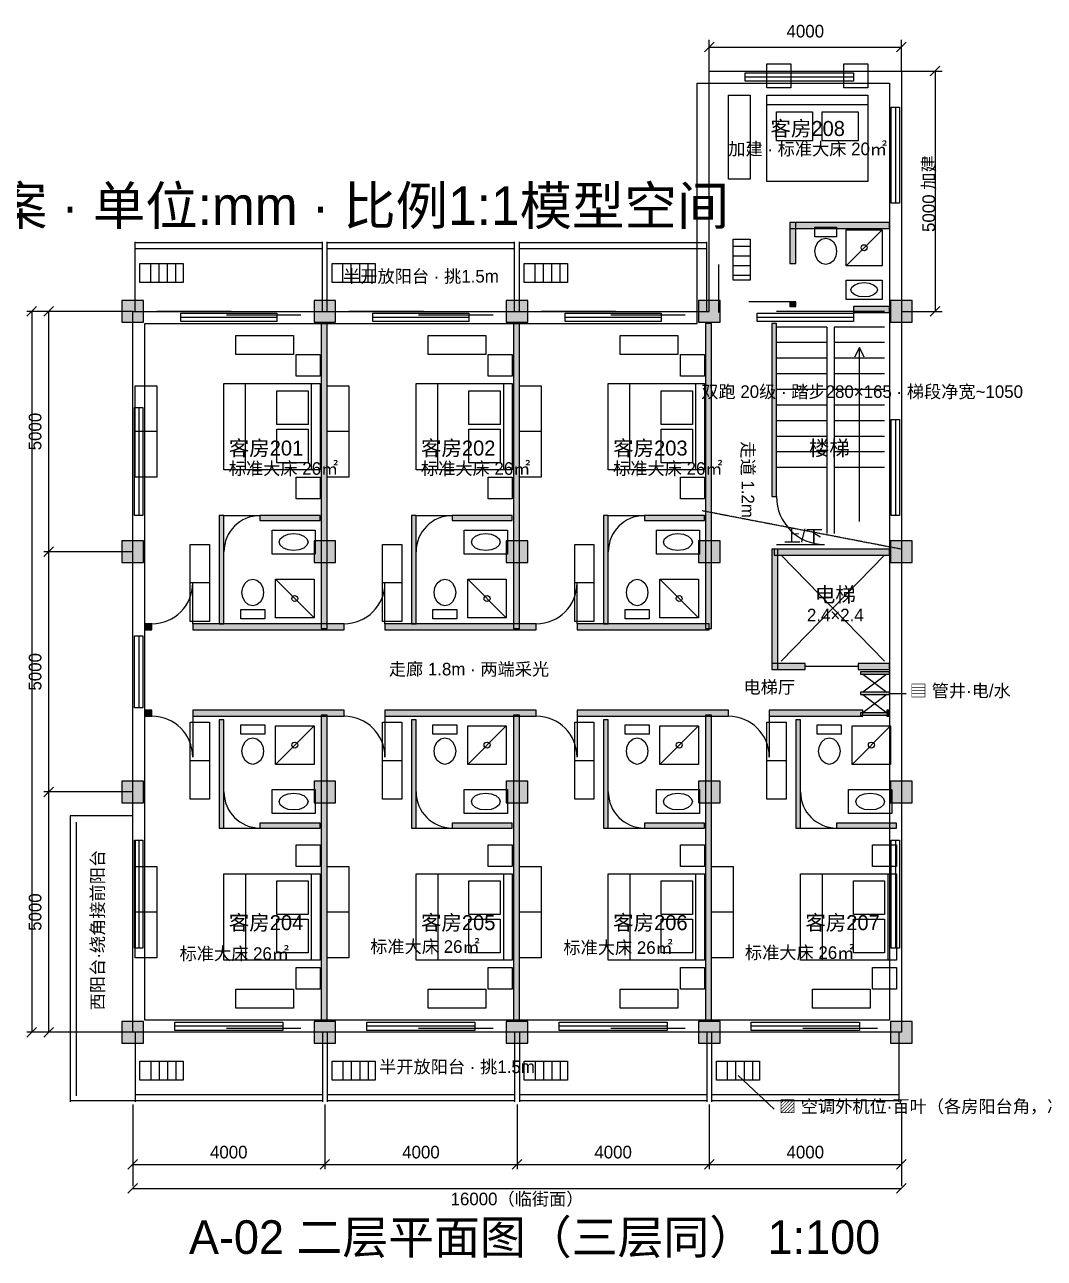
# Model space of a CAD drawing. Extents: x -1566 to 84215, y -4733 to 20966.
# Drawn here: x 19752 to 40975, y -4704 to 20966 of the extents above; entities that cross this region are included whole.
import ezdxf
from ezdxf.enums import TextEntityAlignment as Align

# ---------------------------------------------------------------- set-up
doc = ezdxf.new("R2010")
doc.units = 0
doc.linetypes.add('DASHED', pattern=[19.05, 12.7, -6.35])
for name, color, linetype in [('COLUMN', 7, 'CONTINUOUS'), ('DIM', 1, 'CONTINUOUS'), ('DOOR', 3, 'CONTINUOUS'), ('FURN', 8, 'CONTINUOUS'), ('HVAC', 6, 'CONTINUOUS'), ('TXT', 2, 'CONTINUOUS'), ('WALL', 7, 'CONTINUOUS'), ('WINDOW', 4, 'CONTINUOUS')]:
    doc.layers.add(name, color=color, linetype=linetype)
doc.styles.add('wqy-unicode', font='wqy-unicode')

msp = doc.modelspace()

# ---------------------------------------------------------------- linework, layer by layer
at = {"layer": 'COLUMN'}
for p, q in [((22225, 15225), (21775, 15225)), ((21775, 15225), (21775, 14775)), ((22225, 14775), (22225, 15225)), ((26225, 15225), (25775, 15225)), ((25775, 15225), (25775, 14775)), ((26225, 14775), (26225, 15225)), ((30225, 15225), (29775, 15225)), ((29775, 15225), (29775, 14775)), ((30225, 14775), (30225, 15225)), ((34225, 15225), (33775, 15225)), ((33775, 15225), (33775, 14775)), ((34225, 14775), (34225, 15225)), ((38225, 15225), (37775, 15225)), ((37775, 15225), (37775, 14775)), ((38225, 14775), (38225, 15225)), ((21775, 14775), (22225, 14775)), ((25775, 14775), (26225, 14775)), ((29775, 14775), (30225, 14775)), ((33775, 14775), (34225, 14775)), ((37775, 14775), (38225, 14775)), ((22225, 10225), (21775, 10225)), ((21775, 10225), (21775, 9775)), ((22225, 9775), (22225, 10225)), ((26225, 10225), (25775, 10225)), ((25775, 10225), (25775, 9775)), ((26225, 9775), (26225, 10225)), ((30225, 10225), (29775, 10225)), ((29775, 10225), (29775, 9775)), ((30225, 9775), (30225, 10225)), ((34225, 10225), (33775, 10225)), ((33775, 10225), (33775, 9775)), ((34225, 9775), (34225, 10225)), ((38225, 10225), (37775, 10225)), ((37775, 10225), (37775, 9775)), ((38225, 9775), (38225, 10225)), ((21775, 9775), (22225, 9775)), ((25775, 9775), (26225, 9775)), ((29775, 9775), (30225, 9775)), ((33775, 9775), (34225, 9775)), ((37775, 9775), (38225, 9775)), ((22225, 5225), (21775, 5225)), ((21775, 5225), (21775, 4775)), ((22225, 4775), (22225, 5225)), ((26225, 5225), (25775, 5225)), ((25775, 5225), (25775, 4775)), ((26225, 4775), (26225, 5225)), ((30225, 5225), (29775, 5225)), ((29775, 5225), (29775, 4775)), ((30225, 4775), (30225, 5225)), ((34225, 5225), (33775, 5225)), ((33775, 5225), (33775, 4775)), ((34225, 4775), (34225, 5225)), ((38225, 5225), (37775, 5225)), ((37775, 5225), (37775, 4775)), ((38225, 4775), (38225, 5225)), ((21775, 4775), (22225, 4775)), ((25775, 4775), (26225, 4775)), ((29775, 4775), (30225, 4775)), ((33775, 4775), (34225, 4775)), ((37775, 4775), (38225, 4775)), ((22225, 225), (21775, 225)), ((21775, 225), (21775, -225)), ((22225, -225), (22225, 225)), ((26225, 225), (25775, 225)), ((25775, 225), (25775, -225)), ((26225, -225), (26225, 225)), ((30225, 225), (29775, 225)), ((29775, 225), (29775, -225)), ((30225, -225), (30225, 225)), ((34225, 225), (33775, 225)), ((33775, 225), (33775, -225)), ((34225, -225), (34225, 225)), ((38225, 225), (37775, 225)), ((37775, 225), (37775, -225)), ((38225, -225), (38225, 225)), ((21775, -225), (22225, -225)), ((25775, -225), (26225, -225)), ((29775, -225), (30225, -225)), ((33775, -225), (34225, -225)), ((37775, -225), (38225, -225))]:
    msp.add_line(p, q, dxfattribs=at)
for points in [[(21775, 14775), (22225, 14775), (21775, 15225), (22225, 15225)], [(25775, 14775), (26225, 14775), (25775, 15225), (26225, 15225)], [(29775, 14775), (30225, 14775), (29775, 15225), (30225, 15225)], [(33775, 14775), (34225, 14775), (33775, 15225), (34225, 15225)], [(37775, 14775), (38225, 14775), (37775, 15225), (38225, 15225)], [(21775, 9775), (22225, 9775), (21775, 10225), (22225, 10225)], [(25775, 9775), (26225, 9775), (25775, 10225), (26225, 10225)], [(29775, 9775), (30225, 9775), (29775, 10225), (30225, 10225)], [(33775, 9775), (34225, 9775), (33775, 10225), (34225, 10225)], [(37775, 9775), (38225, 9775), (37775, 10225), (38225, 10225)], [(21775, 4775), (22225, 4775), (21775, 5225), (22225, 5225)], [(25775, 4775), (26225, 4775), (25775, 5225), (26225, 5225)], [(29775, 4775), (30225, 4775), (29775, 5225), (30225, 5225)], [(33775, 4775), (34225, 4775), (33775, 5225), (34225, 5225)], [(37775, 4775), (38225, 4775), (37775, 5225), (38225, 5225)], [(21775, -225), (22225, -225), (21775, 225), (22225, 225)], [(25775, -225), (26225, -225), (25775, 225), (26225, 225)], [(29775, -225), (30225, -225), (29775, 225), (30225, 225)], [(33775, -225), (34225, -225), (33775, 225), (34225, 225)], [(37775, -225), (38225, -225), (37775, 225), (38225, 225)]]:
    msp.add_solid(points, dxfattribs=at)
at = {"layer": 'DIM'}
for p, q in [((33900, 20400), (34100, 20600)), ((34000, 20000), (34000, 20650)), ((37900, 20400), (38100, 20600)), ((38000, 20000), (38000, 20650)), ((34000, 20500), (38000, 20500)), ((38600, 19900), (38800, 20100)), ((38000, 20000), (38850, 20000)), ((38700, 20000), (38700, 15000)), ((19800, 14900), (20000, 15100)), ((22000, 15000), (19800, 15000)), ((19900, 15000), (19900, 0)), ((20150, 14900), (20350, 15100)), ((20250, 15000), (20250, 0)), ((38000, 15000), (38850, 15000)), ((38600, 14900), (38800, 15100)), ((20150, 9900), (20350, 10100)), ((22000, 10000), (20150, 10000)), ((20150, 4900), (20350, 5100)), ((22000, 5000), (20150, 5000)), ((19800, -100), (20000, 100)), ((22000, 0), (19800, 0)), ((20150, -100), (20350, 100)), ((22000, -1500), (22000, -3200)), ((26000, -1500), (26000, -2850)), ((30000, -1500), (30000, -2850)), ((34000, -1500), (34000, -2850)), ((38000, -1500), (38000, -3200)), ((21900, -2850), (22100, -2650)), ((22000, -2750), (38000, -2750)), ((25900, -2850), (26100, -2650)), ((29900, -2850), (30100, -2650)), ((33900, -2850), (34100, -2650)), ((37900, -2850), (38100, -2650)), ((21900, -3350), (22100, -3150)), ((22000, -3250), (38000, -3250)), ((37900, -3350), (38100, -3150))]:
    msp.add_line(p, q, dxfattribs=at)
at = {"layer": 'DOOR'}
for p, q in [((34200, 14975), (34200, 15975)), ((35675, 15200), (34825, 15200)), ((23900, 10750), (24650, 10750)), ((27900, 10750), (28650, 10750)), ((31900, 10750), (32650, 10750)), ((35400, 10150), (36400, 10150)), ((23250, 8500), (23250, 9350)), ((27250, 8500), (27250, 9350)), ((31250, 8500), (31250, 9350)), ((23250, 6575), (23250, 5725)), ((27250, 6575), (27250, 5725)), ((31250, 6575), (31250, 5725)), ((35250, 6575), (35250, 5725)), ((23900, 4250), (24650, 4250)), ((27900, 4250), (28650, 4250)), ((31900, 4250), (32650, 4250)), ((35900, 4250), (36650, 4250))]:
    msp.add_line(p, q, dxfattribs=at)
for centre, radius, start, end in [((36400, 11150), 1000, 180, 270), ((24650, 10000), 750, 90, 180), ((28650, 10000), 750, 90, 180), ((32650, 10000), 750, 90, 180), ((22400, 9350), 850, 270, 0), ((26400, 9350), 850, 270, 0), ((30400, 9350), 850, 270, 0), ((22400, 5725), 850, 0, 90), ((26400, 5725), 850, 0, 90), ((30400, 5725), 850, 0, 90), ((34400, 5725), 850, 0, 90), ((24650, 5000), 750, 180, 270), ((28650, 5000), 750, 180, 270), ((32650, 5000), 750, 180, 270), ((36650, 5000), 750, 180, 270)]:
    msp.add_arc(centre, radius, start, end, dxfattribs=at)
at = {"layer": 'FURN'}
for p, q in [((35200, 20150), (35700, 20150)), ((35200, 19650), (35200, 20150)), ((35700, 20150), (35700, 19650)), ((36800, 20150), (37300, 20150)), ((36800, 19650), (36800, 20150)), ((37300, 20150), (37300, 19650)), ((35700, 19650), (35200, 19650)), ((37300, 19650), (36800, 19650)), ((34400, 19500), (34850, 19500)), ((34400, 17750), (34400, 19500)), ((34850, 19500), (34850, 17750)), ((35200, 19500), (37300, 19500)), ((35200, 17700), (35200, 19500)), ((35200, 19500), (37300, 19500)), ((35200, 19300), (35200, 19500)), ((37300, 19300), (35200, 19300)), ((37300, 19500), (37300, 17700)), ((37300, 19500), (37300, 19300)), ((35400, 19150), (36150, 19150)), ((35400, 18550), (35400, 19150)), ((36150, 19150), (36150, 18550)), ((36350, 19150), (37100, 19150)), ((36350, 18550), (36350, 19150)), ((37100, 19150), (37100, 18550)), ((36150, 18550), (35400, 18550)), ((37100, 18550), (36350, 18550)), ((34850, 17750), (34400, 17750)), ((37300, 17700), (35200, 17700)), ((36200, 16750), (36650, 16750)), ((36200, 16550), (36200, 16750)), ((36650, 16750), (36650, 16550)), ((36850, 16700), (37600, 16700)), ((36850, 15950), (36850, 16700)), ((37600, 16700), (36850, 15950)), ((37600, 16700), (37600, 15950)), ((22050, 15000), (22050, 16450)), ((25950, 15000), (25950, 16450)), ((26050, 15000), (26050, 16450)), ((29950, 15000), (29950, 16450)), ((30050, 15000), (30050, 16450)), ((33950, 15000), (33950, 16450)), ((36650, 16550), (36200, 16550)), ((36217.1, 16355.2), (36265.9, 16444.5)), ((36265.9, 16444.5), (36338.9, 16504.1)), ((36338.9, 16504.1), (36425, 16525)), ((36425, 16525), (36511.1, 16504.1)), ((36511.1, 16504.1), (36584.1, 16444.5)), ((36584.1, 16444.5), (36632.9, 16355.2)), ((25950, 16425), (22050, 16425)), ((25950, 16300), (22050, 16300)), ((29950, 16425), (26050, 16425)), ((29950, 16300), (26050, 16300)), ((33950, 16425), (30050, 16425)), ((33950, 16300), (30050, 16300)), ((36200, 16250), (36217.1, 16355.2)), ((36217.1, 16144.8), (36200, 16250)), ((36632.9, 16355.2), (36650, 16250)), ((36650, 16250), (36632.9, 16144.8)), ((36265.9, 16055.5), (36217.1, 16144.8)), ((36338.9, 15995.9), (36265.9, 16055.5)), ((36425, 15975), (36338.9, 15995.9)), ((36511.1, 15995.9), (36425, 15975)), ((36584.1, 16055.5), (36511.1, 15995.9)), ((36632.9, 16144.8), (36584.1, 16055.5)), ((37600, 15950), (36850, 15950)), ((36850, 15650), (37600, 15650)), ((36850, 15250), (36850, 15650)), ((36950, 15450), (36970.9, 15507.4)), ((36970.9, 15392.6), (36950, 15450)), ((36970.9, 15507.4), (37030.5, 15556.1)), ((37030.5, 15556.1), (37119.8, 15588.6)), ((37119.8, 15588.6), (37225, 15600)), ((37225, 15600), (37330.2, 15588.6)), ((37330.2, 15588.6), (37419.5, 15556.1)), ((37419.5, 15556.1), (37479.1, 15507.4)), ((37479.1, 15507.4), (37500, 15450)), ((37500, 15450), (37479.1, 15392.6)), ((37600, 15650), (37600, 15250)), ((37600, 15250), (36850, 15250)), ((37030.5, 15343.9), (36970.9, 15392.6)), ((37119.8, 15311.4), (37030.5, 15343.9)), ((37225, 15300), (37119.8, 15311.4)), ((37330.2, 15311.4), (37225, 15300)), ((37419.5, 15343.9), (37330.2, 15311.4)), ((37479.1, 15392.6), (37419.5, 15343.9)), ((37650, 15000), (35400, 15000)), ((36450, 14675), (35400, 14675)), ((36450, 14675), (36450, 10375)), ((37650, 14675), (36600, 14675)), ((36600, 14675), (36600, 10375)), ((24150, 14500), (25350, 14500)), ((24150, 14100), (24150, 14500)), ((25350, 14500), (25350, 14100)), ((28150, 14500), (29350, 14500)), ((28150, 14100), (28150, 14500)), ((29350, 14500), (29350, 14100)), ((32150, 14500), (33350, 14500)), ((32150, 14100), (32150, 14500)), ((33350, 14500), (33350, 14100)), ((36450, 14350), (35400, 14350)), ((37650, 14350), (36600, 14350)), ((37125, 14250), (37025, 14050)), ((37125, 10625), (37125, 14250)), ((37225, 14050), (37125, 14250)), ((25350, 14100), (24150, 14100)), ((25400, 14100), (25900, 14100)), ((25400, 13650), (25400, 14100)), ((25900, 14100), (25900, 13650)), ((29350, 14100), (28150, 14100)), ((29400, 14100), (29900, 14100)), ((29400, 13650), (29400, 14100)), ((29900, 14100), (29900, 13650)), ((33350, 14100), (32150, 14100)), ((33400, 14100), (33900, 14100)), ((33400, 13650), (33400, 14100)), ((33900, 14100), (33900, 13650)), ((36450, 14025), (35400, 14025)), ((37650, 14025), (36600, 14025)), ((25900, 13650), (25400, 13650)), ((29900, 13650), (29400, 13650)), ((33900, 13650), (33400, 13650)), ((36450, 13700), (35400, 13700)), ((37650, 13700), (36600, 13700)), ((22050, 13450), (22500, 13450)), ((22050, 11550), (22050, 13450)), ((22500, 13450), (22500, 11550)), ((23900, 13500), (25900, 13500)), ((23900, 11700), (23900, 13500)), ((24350, 11700), (24350, 13500)), ((25000, 13350), (25650, 13350)), ((25000, 12650), (25000, 13350)), ((25650, 13350), (25650, 12650)), ((25725, 13500), (25900, 13500)), ((25725, 11700), (25725, 13500)), ((25900, 13500), (25900, 11700)), ((25900, 13500), (25900, 11700)), ((26050, 13450), (26500, 13450)), ((26050, 11550), (26050, 13450)), ((26500, 13450), (26500, 11550)), ((27900, 13500), (29900, 13500)), ((27900, 11700), (27900, 13500)), ((28350, 11700), (28350, 13500)), ((29000, 13350), (29650, 13350)), ((29000, 12650), (29000, 13350)), ((29650, 13350), (29650, 12650)), ((29725, 13500), (29900, 13500)), ((29725, 11700), (29725, 13500)), ((29900, 13500), (29900, 11700)), ((29900, 13500), (29900, 11700)), ((30050, 13450), (30500, 13450)), ((30050, 11550), (30050, 13450)), ((30500, 13450), (30500, 11550)), ((31900, 13500), (33900, 13500)), ((31900, 11700), (31900, 13500)), ((32350, 11700), (32350, 13500)), ((33000, 13350), (33650, 13350)), ((33000, 12650), (33000, 13350)), ((33650, 13350), (33650, 12650)), ((33725, 13500), (33900, 13500)), ((33725, 11700), (33725, 13500)), ((33900, 13500), (33900, 11700)), ((33900, 13500), (33900, 11700)), ((36450, 13375), (35400, 13375)), ((37650, 13375), (36600, 13375)), ((36450, 13050), (35400, 13050)), ((37650, 13050), (36600, 13050)), ((25650, 12650), (25000, 12650)), ((29650, 12650), (29000, 12650)), ((33650, 12650), (33000, 12650)), ((36450, 12725), (35400, 12725)), ((37650, 12725), (36600, 12725)), ((22500, 12500), (22050, 12500)), ((25000, 12550), (25650, 12550)), ((25000, 11850), (25000, 12550)), ((25650, 12550), (25650, 11850)), ((26500, 12500), (26050, 12500)), ((29000, 12550), (29650, 12550)), ((29000, 11850), (29000, 12550)), ((29650, 12550), (29650, 11850)), ((30500, 12500), (30050, 12500)), ((33000, 12550), (33650, 12550)), ((33000, 11850), (33000, 12550)), ((33650, 12550), (33650, 11850)), ((36450, 12400), (35400, 12400)), ((37650, 12400), (36600, 12400)), ((36450, 12075), (35400, 12075)), ((37650, 12075), (36600, 12075)), ((25650, 11850), (25000, 11850)), ((29650, 11850), (29000, 11850)), ((33650, 11850), (33000, 11850)), ((25900, 11700), (23900, 11700)), ((25900, 11700), (25725, 11700)), ((29900, 11700), (27900, 11700)), ((29900, 11700), (29725, 11700)), ((33900, 11700), (31900, 11700)), ((33900, 11700), (33725, 11700)), ((36450, 11750), (35400, 11750)), ((37650, 11750), (36600, 11750)), ((22500, 11550), (22050, 11550)), ((25400, 11550), (25900, 11550)), ((25400, 11100), (25400, 11550)), ((25900, 11550), (25900, 11100)), ((26500, 11550), (26050, 11550)), ((29400, 11550), (29900, 11550)), ((29400, 11100), (29400, 11550)), ((29900, 11550), (29900, 11100)), ((30500, 11550), (30050, 11550)), ((33400, 11550), (33900, 11550)), ((33400, 11100), (33400, 11550)), ((33900, 11550), (33900, 11100)), ((25900, 11100), (25400, 11100)), ((29900, 11100), (29400, 11100)), ((33900, 11100), (33400, 11100)), ((24900, 10450), (25800, 10450)), ((24900, 9950), (24900, 10450)), ((25072.8, 10267), (25137.9, 10323.7)), ((25137.9, 10323.7), (25235.2, 10361.7)), ((25235.2, 10361.7), (25350, 10375)), ((25350, 10375), (25464.8, 10361.7)), ((25464.8, 10361.7), (25562.1, 10323.7)), ((25562.1, 10323.7), (25627.2, 10267)), ((25800, 10450), (25800, 9950)), ((28900, 10450), (29800, 10450)), ((28900, 9950), (28900, 10450)), ((29072.8, 10267), (29137.9, 10323.7)), ((29137.9, 10323.7), (29235.2, 10361.7)), ((29235.2, 10361.7), (29350, 10375)), ((29350, 10375), (29464.8, 10361.7)), ((29464.8, 10361.7), (29562.1, 10323.7)), ((29562.1, 10323.7), (29627.2, 10267)), ((29800, 10450), (29800, 9950)), ((32900, 10450), (33800, 10450)), ((32900, 9950), (32900, 10450)), ((33072.8, 10267), (33137.9, 10323.7)), ((33137.9, 10323.7), (33235.2, 10361.7)), ((33235.2, 10361.7), (33350, 10375)), ((33350, 10375), (33464.8, 10361.7)), ((33464.8, 10361.7), (33562.1, 10323.7)), ((33562.1, 10323.7), (33627.2, 10267)), ((33800, 10450), (33800, 9950)), ((23200, 10150), (23600, 10150)), ((23200, 8550), (23200, 10150)), ((23600, 10150), (23600, 8550)), ((25050, 10200), (25072.8, 10267)), ((25072.8, 10133), (25050, 10200)), ((25137.9, 10076.3), (25072.8, 10133)), ((25235.2, 10038.3), (25137.9, 10076.3)), ((25350, 10025), (25235.2, 10038.3)), ((25464.8, 10038.3), (25350, 10025)), ((25562.1, 10076.3), (25464.8, 10038.3)), ((25627.2, 10133), (25562.1, 10076.3)), ((25627.2, 10267), (25650, 10200)), ((25650, 10200), (25627.2, 10133)), ((27200, 10150), (27600, 10150)), ((27200, 8550), (27200, 10150)), ((27600, 10150), (27600, 8550)), ((29050, 10200), (29072.8, 10267)), ((29072.8, 10133), (29050, 10200)), ((29137.9, 10076.3), (29072.8, 10133)), ((29235.2, 10038.3), (29137.9, 10076.3)), ((29350, 10025), (29235.2, 10038.3)), ((29464.8, 10038.3), (29350, 10025)), ((29562.1, 10076.3), (29464.8, 10038.3)), ((29627.2, 10133), (29562.1, 10076.3)), ((29627.2, 10267), (29650, 10200)), ((29650, 10200), (29627.2, 10133)), ((31200, 10150), (31600, 10150)), ((31200, 8550), (31200, 10150)), ((31600, 10150), (31600, 8550)), ((33050, 10200), (33072.8, 10267)), ((33072.8, 10133), (33050, 10200)), ((33137.9, 10076.3), (33072.8, 10133)), ((33235.2, 10038.3), (33137.9, 10076.3)), ((33350, 10025), (33235.2, 10038.3)), ((33464.8, 10038.3), (33350, 10025)), ((33562.1, 10076.3), (33464.8, 10038.3)), ((33627.2, 10133), (33562.1, 10076.3)), ((33627.2, 10267), (33650, 10200)), ((33650, 10200), (33627.2, 10133)), ((25800, 9950), (24900, 9950)), ((29800, 9950), (28900, 9950)), ((33800, 9950), (32900, 9950)), ((37650, 9925), (35500, 7725)), ((35500, 9925), (37650, 7725)), ((23600, 9350), (23200, 9350)), ((24275, 9150), (24292.1, 9255.2)), ((24292.1, 9255.2), (24340.9, 9344.5)), ((24340.9, 9344.5), (24413.9, 9404.1)), ((24413.9, 9404.1), (24500, 9425)), ((24500, 9425), (24586.1, 9404.1)), ((24586.1, 9404.1), (24659.1, 9344.5)), ((24659.1, 9344.5), (24707.9, 9255.2)), ((24707.9, 9255.2), (24725, 9150)), ((24975, 9425), (25775, 9425)), ((24975, 8625), (24975, 9425)), ((25775, 8625), (24975, 9425)), ((25775, 9425), (25775, 8625)), ((27600, 9350), (27200, 9350)), ((28275, 9150), (28292.1, 9255.2)), ((28292.1, 9255.2), (28340.9, 9344.5)), ((28340.9, 9344.5), (28413.9, 9404.1)), ((28413.9, 9404.1), (28500, 9425)), ((28500, 9425), (28586.1, 9404.1)), ((28586.1, 9404.1), (28659.1, 9344.5)), ((28659.1, 9344.5), (28707.9, 9255.2)), ((28707.9, 9255.2), (28725, 9150)), ((28975, 9425), (29775, 9425)), ((28975, 8625), (28975, 9425)), ((29775, 8625), (28975, 9425)), ((29775, 9425), (29775, 8625)), ((31600, 9350), (31200, 9350)), ((32275, 9150), (32292.1, 9255.2)), ((32292.1, 9255.2), (32340.9, 9344.5)), ((32340.9, 9344.5), (32413.9, 9404.1)), ((32413.9, 9404.1), (32500, 9425)), ((32500, 9425), (32586.1, 9404.1)), ((32586.1, 9404.1), (32659.1, 9344.5)), ((32659.1, 9344.5), (32707.9, 9255.2)), ((32707.9, 9255.2), (32725, 9150)), ((32975, 9425), (33775, 9425)), ((32975, 8625), (32975, 9425)), ((33775, 8625), (32975, 9425)), ((33775, 9425), (33775, 8625)), ((24292.1, 9044.8), (24275, 9150)), ((24340.9, 8955.5), (24292.1, 9044.8)), ((24707.9, 9044.8), (24659.1, 8955.5)), ((24725, 9150), (24707.9, 9044.8)), ((28292.1, 9044.8), (28275, 9150)), ((28340.9, 8955.5), (28292.1, 9044.8)), ((28707.9, 9044.8), (28659.1, 8955.5)), ((28725, 9150), (28707.9, 9044.8)), ((32292.1, 9044.8), (32275, 9150)), ((32340.9, 8955.5), (32292.1, 9044.8)), ((32707.9, 9044.8), (32659.1, 8955.5)), ((32725, 9150), (32707.9, 9044.8)), ((24250, 8800), (24750, 8800)), ((24250, 8600), (24250, 8800)), ((24413.9, 8895.9), (24340.9, 8955.5)), ((24500, 8875), (24413.9, 8895.9)), ((24586.1, 8895.9), (24500, 8875)), ((24659.1, 8955.5), (24586.1, 8895.9)), ((24750, 8800), (24750, 8600)), ((28250, 8800), (28750, 8800)), ((28250, 8600), (28250, 8800)), ((28413.9, 8895.9), (28340.9, 8955.5)), ((28500, 8875), (28413.9, 8895.9)), ((28586.1, 8895.9), (28500, 8875)), ((28659.1, 8955.5), (28586.1, 8895.9)), ((28750, 8800), (28750, 8600)), ((32250, 8800), (32750, 8800)), ((32250, 8600), (32250, 8800)), ((32413.9, 8895.9), (32340.9, 8955.5)), ((32500, 8875), (32413.9, 8895.9)), ((32586.1, 8895.9), (32500, 8875)), ((32659.1, 8955.5), (32586.1, 8895.9)), ((32750, 8800), (32750, 8600)), ((23600, 8550), (23200, 8550)), ((24750, 8600), (24250, 8600)), ((25775, 8625), (24975, 8625)), ((27600, 8550), (27200, 8550)), ((28750, 8600), (28250, 8600)), ((29775, 8625), (28975, 8625)), ((31600, 8550), (31200, 8550)), ((32750, 8600), (32250, 8600)), ((33775, 8625), (32975, 8625)), ((37700, 7450), (37200, 7075)), ((37200, 7450), (37700, 7075)), ((37700, 7025), (37200, 6650)), ((37200, 7025), (37700, 6650)), ((23200, 6450), (23600, 6450)), ((23200, 4850), (23200, 6450)), ((23600, 6450), (23600, 4850)), ((27200, 6450), (27600, 6450)), ((27200, 4850), (27200, 6450)), ((27600, 6450), (27600, 4850)), ((31200, 6450), (31600, 6450)), ((31200, 4850), (31200, 6450)), ((31600, 6450), (31600, 4850)), ((35200, 6450), (35600, 6450)), ((35200, 4850), (35200, 6450)), ((35600, 6450), (35600, 4850)), ((24250, 6400), (24750, 6400)), ((24250, 6200), (24250, 6400)), ((24750, 6200), (24250, 6200)), ((24750, 6400), (24750, 6200)), ((24975, 6375), (25775, 6375)), ((24975, 5575), (24975, 6375)), ((25775, 6375), (24975, 5575)), ((25775, 6375), (25775, 5575)), ((28250, 6400), (28750, 6400)), ((28250, 6200), (28250, 6400)), ((28750, 6200), (28250, 6200)), ((28750, 6400), (28750, 6200)), ((28975, 6375), (29775, 6375)), ((28975, 5575), (28975, 6375)), ((29775, 6375), (28975, 5575)), ((29775, 6375), (29775, 5575)), ((32250, 6400), (32750, 6400)), ((32250, 6200), (32250, 6400)), ((32750, 6200), (32250, 6200)), ((32750, 6400), (32750, 6200)), ((32975, 6375), (33775, 6375)), ((32975, 5575), (32975, 6375)), ((33775, 6375), (32975, 5575)), ((33775, 6375), (33775, 5575)), ((36250, 6400), (36750, 6400)), ((36250, 6200), (36250, 6400)), ((36750, 6200), (36250, 6200)), ((36750, 6400), (36750, 6200)), ((36975, 6375), (37775, 6375)), ((36975, 5575), (36975, 6375)), ((37775, 6375), (36975, 5575)), ((37775, 6375), (37775, 5575)), ((24275, 5850), (24292.1, 5955.2)), ((24292.1, 5955.2), (24340.9, 6044.5)), ((24340.9, 6044.5), (24413.9, 6104.1)), ((24413.9, 6104.1), (24500, 6125)), ((24500, 6125), (24586.1, 6104.1)), ((24586.1, 6104.1), (24659.1, 6044.5)), ((24659.1, 6044.5), (24707.9, 5955.2)), ((24707.9, 5955.2), (24725, 5850)), ((28275, 5850), (28292.1, 5955.2)), ((28292.1, 5955.2), (28340.9, 6044.5)), ((28340.9, 6044.5), (28413.9, 6104.1)), ((28413.9, 6104.1), (28500, 6125)), ((28500, 6125), (28586.1, 6104.1)), ((28586.1, 6104.1), (28659.1, 6044.5)), ((28659.1, 6044.5), (28707.9, 5955.2)), ((28707.9, 5955.2), (28725, 5850)), ((32275, 5850), (32292.1, 5955.2)), ((32292.1, 5955.2), (32340.9, 6044.5)), ((32340.9, 6044.5), (32413.9, 6104.1)), ((32413.9, 6104.1), (32500, 6125)), ((32500, 6125), (32586.1, 6104.1)), ((32586.1, 6104.1), (32659.1, 6044.5)), ((32659.1, 6044.5), (32707.9, 5955.2)), ((32707.9, 5955.2), (32725, 5850)), ((36275, 5850), (36292.1, 5955.2)), ((36292.1, 5955.2), (36340.9, 6044.5)), ((36340.9, 6044.5), (36413.9, 6104.1)), ((36413.9, 6104.1), (36500, 6125)), ((36500, 6125), (36586.1, 6104.1)), ((36586.1, 6104.1), (36659.1, 6044.5)), ((36659.1, 6044.5), (36707.9, 5955.2)), ((36707.9, 5955.2), (36725, 5850)), ((23600, 5650), (23200, 5650)), ((24292.1, 5744.8), (24275, 5850)), ((24340.9, 5655.5), (24292.1, 5744.8)), ((24413.9, 5595.9), (24340.9, 5655.5)), ((24659.1, 5655.5), (24586.1, 5595.9)), ((24707.9, 5744.8), (24659.1, 5655.5)), ((24725, 5850), (24707.9, 5744.8)), ((27600, 5650), (27200, 5650)), ((28292.1, 5744.8), (28275, 5850)), ((28340.9, 5655.5), (28292.1, 5744.8)), ((28413.9, 5595.9), (28340.9, 5655.5)), ((28659.1, 5655.5), (28586.1, 5595.9)), ((28707.9, 5744.8), (28659.1, 5655.5)), ((28725, 5850), (28707.9, 5744.8)), ((31600, 5650), (31200, 5650)), ((32292.1, 5744.8), (32275, 5850)), ((32340.9, 5655.5), (32292.1, 5744.8)), ((32413.9, 5595.9), (32340.9, 5655.5)), ((32659.1, 5655.5), (32586.1, 5595.9)), ((32707.9, 5744.8), (32659.1, 5655.5)), ((32725, 5850), (32707.9, 5744.8)), ((35600, 5650), (35200, 5650)), ((36292.1, 5744.8), (36275, 5850)), ((36340.9, 5655.5), (36292.1, 5744.8)), ((36413.9, 5595.9), (36340.9, 5655.5)), ((36659.1, 5655.5), (36586.1, 5595.9)), ((36707.9, 5744.8), (36659.1, 5655.5)), ((36725, 5850), (36707.9, 5744.8)), ((24500, 5575), (24413.9, 5595.9)), ((24586.1, 5595.9), (24500, 5575)), ((25775, 5575), (24975, 5575)), ((28500, 5575), (28413.9, 5595.9)), ((28586.1, 5595.9), (28500, 5575)), ((29775, 5575), (28975, 5575)), ((32500, 5575), (32413.9, 5595.9)), ((32586.1, 5595.9), (32500, 5575)), ((33775, 5575), (32975, 5575)), ((36500, 5575), (36413.9, 5595.9)), ((36586.1, 5595.9), (36500, 5575)), ((37775, 5575), (36975, 5575)), ((24900, 5050), (25800, 5050)), ((24900, 4550), (24900, 5050)), ((25072.8, 4867), (25137.9, 4923.7)), ((25137.9, 4923.7), (25235.2, 4961.7)), ((25235.2, 4961.7), (25350, 4975)), ((25350, 4975), (25464.8, 4961.7)), ((25464.8, 4961.7), (25562.1, 4923.7)), ((25562.1, 4923.7), (25627.2, 4867)), ((25800, 5050), (25800, 4550)), ((28900, 5050), (29800, 5050)), ((28900, 4550), (28900, 5050)), ((29072.8, 4867), (29137.9, 4923.7)), ((29137.9, 4923.7), (29235.2, 4961.7)), ((29235.2, 4961.7), (29350, 4975)), ((29350, 4975), (29464.8, 4961.7)), ((29464.8, 4961.7), (29562.1, 4923.7)), ((29562.1, 4923.7), (29627.2, 4867)), ((29800, 5050), (29800, 4550)), ((32900, 5050), (33800, 5050)), ((32900, 4550), (32900, 5050)), ((33072.8, 4867), (33137.9, 4923.7)), ((33137.9, 4923.7), (33235.2, 4961.7)), ((33235.2, 4961.7), (33350, 4975)), ((33350, 4975), (33464.8, 4961.7)), ((33464.8, 4961.7), (33562.1, 4923.7)), ((33562.1, 4923.7), (33627.2, 4867)), ((33800, 5050), (33800, 4550)), ((36900, 5050), (37800, 5050)), ((36900, 4550), (36900, 5050)), ((37072.8, 4867), (37137.9, 4923.7)), ((37137.9, 4923.7), (37235.2, 4961.7)), ((37235.2, 4961.7), (37350, 4975)), ((37350, 4975), (37464.8, 4961.7)), ((37464.8, 4961.7), (37562.1, 4923.7)), ((37562.1, 4923.7), (37627.2, 4867)), ((37800, 5050), (37800, 4550)), ((23600, 4850), (23200, 4850)), ((25050, 4800), (25072.8, 4867)), ((25072.8, 4733), (25050, 4800)), ((25137.9, 4676.3), (25072.8, 4733)), ((25235.2, 4638.3), (25137.9, 4676.3)), ((25350, 4625), (25235.2, 4638.3)), ((25464.8, 4638.3), (25350, 4625)), ((25562.1, 4676.3), (25464.8, 4638.3)), ((25627.2, 4733), (25562.1, 4676.3)), ((25627.2, 4867), (25650, 4800)), ((25650, 4800), (25627.2, 4733)), ((27600, 4850), (27200, 4850)), ((29050, 4800), (29072.8, 4867)), ((29072.8, 4733), (29050, 4800)), ((29137.9, 4676.3), (29072.8, 4733)), ((29235.2, 4638.3), (29137.9, 4676.3)), ((29350, 4625), (29235.2, 4638.3)), ((29464.8, 4638.3), (29350, 4625)), ((29562.1, 4676.3), (29464.8, 4638.3)), ((29627.2, 4733), (29562.1, 4676.3)), ((29627.2, 4867), (29650, 4800)), ((29650, 4800), (29627.2, 4733)), ((31600, 4850), (31200, 4850)), ((33050, 4800), (33072.8, 4867)), ((33072.8, 4733), (33050, 4800)), ((33137.9, 4676.3), (33072.8, 4733)), ((33235.2, 4638.3), (33137.9, 4676.3)), ((33350, 4625), (33235.2, 4638.3)), ((33464.8, 4638.3), (33350, 4625)), ((33562.1, 4676.3), (33464.8, 4638.3)), ((33627.2, 4733), (33562.1, 4676.3)), ((33627.2, 4867), (33650, 4800)), ((33650, 4800), (33627.2, 4733)), ((35600, 4850), (35200, 4850)), ((37050, 4800), (37072.8, 4867)), ((37072.8, 4733), (37050, 4800)), ((37137.9, 4676.3), (37072.8, 4733)), ((37235.2, 4638.3), (37137.9, 4676.3)), ((37350, 4625), (37235.2, 4638.3)), ((37464.8, 4638.3), (37350, 4625)), ((37562.1, 4676.3), (37464.8, 4638.3)), ((37627.2, 4733), (37562.1, 4676.3)), ((37627.2, 4867), (37650, 4800)), ((37650, 4800), (37627.2, 4733)), ((22000, 4500), (20700, 4500)), ((20700, 4500), (20700, -1450)), ((20825, 4375), (20825, -1325)), ((25800, 4550), (24900, 4550)), ((29800, 4550), (28900, 4550)), ((33800, 4550), (32900, 4550)), ((37800, 4550), (36900, 4550)), ((25400, 3900), (25900, 3900)), ((25400, 3450), (25400, 3900)), ((25900, 3900), (25900, 3450)), ((29400, 3900), (29900, 3900)), ((29400, 3450), (29400, 3900)), ((29900, 3900), (29900, 3450)), ((33400, 3900), (33900, 3900)), ((33400, 3450), (33400, 3900)), ((33900, 3900), (33900, 3450)), ((37400, 3900), (37900, 3900)), ((37400, 3450), (37400, 3900)), ((37900, 3900), (37900, 3450)), ((22050, 3450), (22500, 3450)), ((22050, 1550), (22050, 3450)), ((22500, 3450), (22500, 1550)), ((25900, 3450), (25400, 3450)), ((26050, 3450), (26500, 3450)), ((26050, 1550), (26050, 3450)), ((26500, 3450), (26500, 1550)), ((29900, 3450), (29400, 3450)), ((30050, 3450), (30500, 3450)), ((30050, 1550), (30050, 3450)), ((30500, 3450), (30500, 1550)), ((33900, 3450), (33400, 3450)), ((34050, 3450), (34500, 3450)), ((34050, 1550), (34050, 3450)), ((34500, 3450), (34500, 1550)), ((37900, 3450), (37400, 3450)), ((23900, 3300), (25900, 3300)), ((23900, 1500), (23900, 3300)), ((24350, 3300), (24350, 1500)), ((25000, 3150), (25650, 3150)), ((25000, 2450), (25000, 3150)), ((25650, 3150), (25650, 2450)), ((25725, 3300), (25900, 3300)), ((25725, 1500), (25725, 3300)), ((25900, 3300), (25900, 1500)), ((25900, 3300), (25900, 1500)), ((27900, 3300), (29900, 3300)), ((27900, 1500), (27900, 3300)), ((28350, 3300), (28350, 1500)), ((29000, 3150), (29650, 3150)), ((29000, 2450), (29000, 3150)), ((29650, 3150), (29650, 2450)), ((29725, 3300), (29900, 3300)), ((29725, 1500), (29725, 3300)), ((29900, 3300), (29900, 1500)), ((29900, 3300), (29900, 1500)), ((31900, 3300), (33900, 3300)), ((31900, 1500), (31900, 3300)), ((32350, 3300), (32350, 1500)), ((33000, 3150), (33650, 3150)), ((33000, 2450), (33000, 3150)), ((33650, 3150), (33650, 2450)), ((33725, 3300), (33900, 3300)), ((33725, 1500), (33725, 3300)), ((33900, 3300), (33900, 1500)), ((33900, 3300), (33900, 1500)), ((35900, 3300), (37900, 3300)), ((35900, 1500), (35900, 3300)), ((36350, 3300), (36350, 1500)), ((37000, 3150), (37650, 3150)), ((37000, 2450), (37000, 3150)), ((37650, 3150), (37650, 2450)), ((37725, 3300), (37900, 3300)), ((37725, 1500), (37725, 3300)), ((37900, 3300), (37900, 1500)), ((37900, 3300), (37900, 1500)), ((22500, 2500), (22050, 2500)), ((25650, 2450), (25000, 2450)), ((25000, 2350), (25650, 2350)), ((25000, 1650), (25000, 2350)), ((25650, 2350), (25650, 1650)), ((26500, 2500), (26050, 2500)), ((29650, 2450), (29000, 2450)), ((29000, 2350), (29650, 2350)), ((29000, 1650), (29000, 2350)), ((29650, 2350), (29650, 1650)), ((30500, 2500), (30050, 2500)), ((33650, 2450), (33000, 2450)), ((33000, 2350), (33650, 2350)), ((33000, 1650), (33000, 2350)), ((33650, 2350), (33650, 1650)), ((34500, 2500), (34050, 2500)), ((37650, 2450), (37000, 2450)), ((37000, 2350), (37650, 2350)), ((37000, 1650), (37000, 2350)), ((37650, 2350), (37650, 1650)), ((22500, 1550), (22050, 1550)), ((25650, 1650), (25000, 1650)), ((26500, 1550), (26050, 1550)), ((29650, 1650), (29000, 1650)), ((30500, 1550), (30050, 1550)), ((33650, 1650), (33000, 1650)), ((34500, 1550), (34050, 1550)), ((37650, 1650), (37000, 1650)), ((25900, 1500), (23900, 1500)), ((25400, 1350), (25900, 1350)), ((25400, 900), (25400, 1350)), ((25900, 1500), (25725, 1500)), ((25900, 1350), (25900, 900)), ((29900, 1500), (27900, 1500)), ((29400, 1350), (29900, 1350)), ((29400, 900), (29400, 1350)), ((29900, 1500), (29725, 1500)), ((29900, 1350), (29900, 900)), ((33900, 1500), (31900, 1500)), ((33400, 1350), (33900, 1350)), ((33400, 900), (33400, 1350)), ((33900, 1500), (33725, 1500)), ((33900, 1350), (33900, 900)), ((37900, 1500), (35900, 1500)), ((37400, 1350), (37900, 1350)), ((37400, 900), (37400, 1350)), ((37900, 1500), (37725, 1500)), ((37900, 1350), (37900, 900)), ((24150, 900), (25350, 900)), ((24150, 500), (24150, 900)), ((25350, 900), (25350, 500)), ((25900, 900), (25400, 900)), ((28150, 900), (29350, 900)), ((28150, 500), (28150, 900)), ((29350, 900), (29350, 500)), ((29900, 900), (29400, 900)), ((32150, 900), (33350, 900)), ((32150, 500), (32150, 900)), ((33350, 900), (33350, 500)), ((33900, 900), (33400, 900)), ((36150, 900), (37350, 900)), ((36150, 500), (36150, 900)), ((37350, 900), (37350, 500)), ((37900, 900), (37400, 900)), ((25350, 500), (24150, 500)), ((29350, 500), (28150, 500)), ((33350, 500), (32150, 500)), ((37350, 500), (36150, 500)), ((22050, 0), (22050, -1450)), ((25950, 0), (25950, -1450)), ((26050, 0), (26050, -1450)), ((29950, 0), (29950, -1450)), ((30050, 0), (30050, -1450)), ((33950, 0), (33950, -1450)), ((34050, 0), (34050, -1450)), ((37950, 0), (37950, -1450)), ((22050, -1425), (20700, -1425)), ((25950, -1300), (22050, -1300)), ((25950, -1425), (22050, -1425)), ((29950, -1300), (26050, -1300)), ((29950, -1425), (26050, -1425)), ((33950, -1300), (30050, -1300)), ((33950, -1425), (30050, -1425)), ((37950, -1300), (34050, -1300)), ((37950, -1425), (34050, -1425))]:
    msp.add_line(p, q, dxfattribs=at)
at = {"layer": 'FURN', "linetype": 'DASHED'}
msp.add_line((38000, 10050), (33850, 10850), dxfattribs=at)
at = {"layer": 'FURN'}
for centre in [(37225, 16325), (25375, 9025), (29375, 9025), (33375, 9025), (25375, 5975), (29375, 5975), (33375, 5975), (37375, 5975)]:
    msp.add_circle(centre, 62.5, dxfattribs=at)
at = {"layer": 'HVAC'}
for p, q in [((34500, 16500), (34850, 16500)), ((34500, 15650), (34500, 16500)), ((34850, 16500), (34850, 15650)), ((34850, 16350), (34500, 16350)), ((22150, 16000), (23050, 16000)), ((22150, 15600), (22150, 16000)), ((22375, 15600), (22375, 16000)), ((22550, 15600), (22550, 16000)), ((22725, 15600), (22725, 16000)), ((22900, 15600), (22900, 16000)), ((23050, 16000), (23050, 15600)), ((26150, 16000), (27050, 16000)), ((26150, 15600), (26150, 16000)), ((26375, 15600), (26375, 16000)), ((26550, 15600), (26550, 16000)), ((26725, 15600), (26725, 16000)), ((26900, 15600), (26900, 16000)), ((27050, 16000), (27050, 15600)), ((30150, 16000), (31050, 16000)), ((30150, 15600), (30150, 16000)), ((30375, 15600), (30375, 16000)), ((30550, 15600), (30550, 16000)), ((30725, 15600), (30725, 16000)), ((30900, 15600), (30900, 16000)), ((31050, 16000), (31050, 15600)), ((34850, 16150), (34500, 16150)), ((34850, 15950), (34500, 15950)), ((34850, 15750), (34500, 15750)), ((23050, 15600), (22150, 15600)), ((27050, 15600), (26150, 15600)), ((31050, 15600), (30150, 15600)), ((34850, 15650), (34500, 15650)), ((37750, 7050), (38100, 7050)), ((22150, -600), (23050, -600)), ((22150, -1000), (22150, -600)), ((22375, -600), (22375, -1000)), ((22550, -600), (22550, -1000)), ((22725, -600), (22725, -1000)), ((22900, -600), (22900, -1000)), ((23050, -600), (23050, -1000)), ((26150, -600), (27050, -600)), ((26150, -1000), (26150, -600)), ((26375, -600), (26375, -1000)), ((26550, -600), (26550, -1000)), ((26725, -600), (26725, -1000)), ((26900, -600), (26900, -1000)), ((27050, -600), (27050, -1000)), ((30150, -600), (31050, -600)), ((30150, -1000), (30150, -600)), ((30375, -600), (30375, -1000)), ((30550, -600), (30550, -1000)), ((30725, -600), (30725, -1000)), ((30900, -600), (30900, -1000)), ((31050, -600), (31050, -1000)), ((34150, -600), (35050, -600)), ((34150, -1000), (34150, -600)), ((34375, -600), (34375, -1000)), ((34550, -600), (34550, -1000)), ((34725, -600), (34725, -1000)), ((34900, -600), (34900, -1000)), ((35050, -600), (35050, -1000)), ((23050, -1000), (22150, -1000)), ((27050, -1000), (26150, -1000)), ((31050, -1000), (30150, -1000)), ((35050, -1000), (34150, -1000)), ((35350, -1600), (34600, -900))]:
    msp.add_line(p, q, dxfattribs=at)
at = {"layer": 'WALL'}
for p, q in [((34000, 15000), (34000, 20000)), ((34000, 20000), (38000, 20000)), ((38000, 20000), (38000, 0)), ((33750, 14750), (33750, 19750)), ((33750, 19750), (37750, 19750)), ((37750, 19750), (37750, 250)), ((35800, 16850), (35675, 16850)), ((35675, 16850), (35675, 16000)), ((37750, 16850), (35675, 16850)), ((35675, 16850), (35675, 16725)), ((35675, 16725), (37750, 16725)), ((35800, 16000), (35800, 16850)), ((37750, 16725), (37750, 16850)), ((35675, 16000), (35800, 16000)), ((35800, 15200), (35675, 15200)), ((35675, 15200), (35675, 15100)), ((35800, 15100), (35800, 15200)), ((22000, 0), (22000, 15000)), ((22000, 15000), (34000, 15000)), ((35675, 15100), (35800, 15100)), ((37750, 15100), (37000, 15100)), ((37000, 15100), (37000, 14975)), ((37000, 14975), (37750, 14975)), ((37750, 14975), (37750, 15100)), ((22250, 250), (22250, 14750)), ((22250, 14750), (33750, 14750)), ((26050, 14750), (25925, 14750)), ((25925, 14750), (25925, 8400)), ((26050, 8400), (26050, 14750)), ((30050, 14750), (29925, 14750)), ((29925, 14750), (29925, 8400)), ((30050, 8400), (30050, 14750)), ((34050, 14750), (33925, 14750)), ((33925, 14750), (33925, 8400)), ((34050, 8400), (34050, 14750)), ((35400, 14750), (35300, 14750)), ((35300, 14750), (35300, 11150)), ((35400, 11150), (35400, 14750)), ((35300, 11150), (35400, 11150)), ((23900, 10750), (23800, 10750)), ((23800, 10750), (23800, 8500)), ((23900, 8500), (23900, 10750)), ((25900, 10750), (24650, 10750)), ((24650, 10750), (24650, 10650)), ((24650, 10650), (25900, 10650)), ((25900, 10650), (25900, 10750)), ((27900, 10750), (27800, 10750)), ((27800, 10750), (27800, 8500)), ((27900, 8500), (27900, 10750)), ((29900, 10750), (28650, 10750)), ((28650, 10750), (28650, 10650)), ((28650, 10650), (29900, 10650)), ((29900, 10650), (29900, 10750)), ((31900, 10750), (31800, 10750)), ((31800, 10750), (31800, 8500)), ((31900, 8500), (31900, 10750)), ((33900, 10750), (32650, 10750)), ((32650, 10750), (32650, 10650)), ((32650, 10650), (33900, 10650)), ((33900, 10650), (33900, 10750)), ((35425, 10050), (35300, 10050)), ((35300, 10050), (35300, 7550)), ((37750, 10050), (35350, 10050)), ((35350, 10050), (35350, 9925)), ((35425, 7550), (35425, 10050)), ((37750, 9925), (37750, 10050)), ((35350, 9925), (37750, 9925)), ((22400, 8500), (22250, 8500)), ((22250, 8500), (22250, 8375)), ((22400, 8375), (22400, 8500)), ((26400, 8500), (23250, 8500)), ((23250, 8500), (23250, 8375)), ((23800, 8500), (23900, 8500)), ((26400, 8375), (26400, 8500)), ((30400, 8500), (27250, 8500)), ((27250, 8500), (27250, 8375)), ((27800, 8500), (27900, 8500)), ((30400, 8375), (30400, 8500)), ((34000, 8500), (31250, 8500)), ((31250, 8500), (31250, 8375)), ((31800, 8500), (31900, 8500)), ((34000, 8375), (34000, 8500)), ((22250, 8375), (22400, 8375)), ((23250, 8375), (26400, 8375)), ((25925, 8400), (26050, 8400)), ((27250, 8375), (30400, 8375)), ((29925, 8400), (30050, 8400)), ((31250, 8375), (34000, 8375)), ((33925, 8400), (34050, 8400)), ((36000, 7675), (35300, 7675)), ((35300, 7675), (35300, 7550)), ((35300, 7550), (35425, 7550)), ((35300, 7550), (36000, 7550)), ((36000, 7550), (36000, 7675)), ((37750, 7675), (37100, 7675)), ((37100, 7675), (37100, 7550)), ((37100, 7550), (37750, 7550)), ((37750, 7500), (37150, 7500)), ((37150, 7500), (37150, 7450)), ((37150, 7450), (37750, 7450)), ((37750, 7550), (37750, 7675)), ((37750, 7450), (37750, 7500)), ((37750, 7075), (37150, 7075)), ((37150, 7075), (37150, 7025)), ((37150, 7025), (37750, 7025)), ((37750, 7025), (37750, 7075)), ((22400, 6700), (22250, 6700)), ((22250, 6700), (22250, 6575)), ((22400, 6575), (22400, 6700)), ((26400, 6700), (23250, 6700)), ((23250, 6700), (23250, 6575)), ((26400, 6575), (26400, 6700)), ((30400, 6700), (27250, 6700)), ((27250, 6700), (27250, 6575)), ((30400, 6575), (30400, 6700)), ((34400, 6700), (31250, 6700)), ((31250, 6700), (31250, 6575)), ((34400, 6575), (34400, 6700)), ((37200, 6700), (35250, 6700)), ((35250, 6700), (35250, 6575)), ((37200, 6575), (37200, 6700)), ((37750, 6700), (37700, 6700)), ((37700, 6700), (37700, 6575)), ((37750, 6575), (37750, 6700)), ((22250, 6575), (22400, 6575)), ((23250, 6575), (26400, 6575)), ((23900, 6500), (23800, 6500)), ((23800, 6500), (23800, 4250)), ((23900, 4250), (23900, 6500)), ((26050, 6600), (25925, 6600)), ((25925, 6600), (25925, 250)), ((26050, 250), (26050, 6600)), ((27250, 6575), (30400, 6575)), ((27900, 6500), (27800, 6500)), ((27800, 6500), (27800, 4250)), ((27900, 4250), (27900, 6500)), ((30050, 6600), (29925, 6600)), ((29925, 6600), (29925, 250)), ((30050, 250), (30050, 6600)), ((31250, 6575), (34400, 6575)), ((31900, 6500), (31800, 6500)), ((31800, 6500), (31800, 4250)), ((31900, 4250), (31900, 6500)), ((34050, 6600), (33925, 6600)), ((33925, 6600), (33925, 250)), ((34050, 250), (34050, 6600)), ((35250, 6575), (37200, 6575)), ((35900, 6500), (35800, 6500)), ((35800, 6500), (35800, 4250)), ((35900, 4250), (35900, 6500)), ((37750, 6650), (37150, 6650)), ((37150, 6650), (37150, 6600)), ((37150, 6600), (37750, 6600)), ((37700, 6575), (37750, 6575)), ((37750, 6600), (37750, 6650)), ((23800, 4250), (23900, 4250)), ((25900, 4350), (24650, 4350)), ((24650, 4350), (24650, 4250)), ((24650, 4250), (25900, 4250)), ((25900, 4250), (25900, 4350)), ((27800, 4250), (27900, 4250)), ((29900, 4350), (28650, 4350)), ((28650, 4350), (28650, 4250)), ((28650, 4250), (29900, 4250)), ((29900, 4250), (29900, 4350)), ((31800, 4250), (31900, 4250)), ((33900, 4350), (32650, 4350)), ((32650, 4350), (32650, 4250)), ((32650, 4250), (33900, 4250)), ((33900, 4250), (33900, 4350)), ((35800, 4250), (35900, 4250)), ((37900, 4350), (36650, 4350)), ((36650, 4350), (36650, 4250)), ((36650, 4250), (37900, 4250)), ((37900, 4250), (37900, 4350)), ((38000, 0), (22000, 0)), ((37750, 250), (22250, 250)), ((25925, 250), (26050, 250)), ((29925, 250), (30050, 250)), ((33925, 250), (34050, 250))]:
    msp.add_line(p, q, dxfattribs=at)
for points in [[(35675, 16000), (35800, 16000), (35675, 16850), (35800, 16850)], [(35675, 16725), (37750, 16725), (35675, 16850), (37750, 16850)], [(35675, 15100), (35800, 15100), (35675, 15200), (35800, 15200)], [(37000, 14975), (37750, 14975), (37000, 15100), (37750, 15100)], [(25925, 8400), (26050, 8400), (25925, 14750), (26050, 14750)], [(29925, 8400), (30050, 8400), (29925, 14750), (30050, 14750)], [(33925, 8400), (34050, 8400), (33925, 14750), (34050, 14750)], [(35300, 11150), (35400, 11150), (35300, 14750), (35400, 14750)], [(23800, 8500), (23900, 8500), (23800, 10750), (23900, 10750)], [(24650, 10650), (25900, 10650), (24650, 10750), (25900, 10750)], [(27800, 8500), (27900, 8500), (27800, 10750), (27900, 10750)], [(28650, 10650), (29900, 10650), (28650, 10750), (29900, 10750)], [(31800, 8500), (31900, 8500), (31800, 10750), (31900, 10750)], [(32650, 10650), (33900, 10650), (32650, 10750), (33900, 10750)], [(35300, 7550), (35425, 7550), (35300, 10050), (35425, 10050)], [(35350, 9925), (37750, 9925), (35350, 10050), (37750, 10050)], [(22250, 8375), (22400, 8375), (22250, 8500), (22400, 8500)], [(23250, 8375), (26400, 8375), (23250, 8500), (26400, 8500)], [(27250, 8375), (30400, 8375), (27250, 8500), (30400, 8500)], [(31250, 8375), (34000, 8375), (31250, 8500), (34000, 8500)], [(35300, 7550), (36000, 7550), (35300, 7675), (36000, 7675)], [(37100, 7550), (37750, 7550), (37100, 7675), (37750, 7675)], [(37150, 7450), (37750, 7450), (37150, 7500), (37750, 7500)], [(37150, 7025), (37750, 7025), (37150, 7075), (37750, 7075)], [(22250, 6575), (22400, 6575), (22250, 6700), (22400, 6700)], [(23250, 6575), (26400, 6575), (23250, 6700), (26400, 6700)], [(27250, 6575), (30400, 6575), (27250, 6700), (30400, 6700)], [(31250, 6575), (34400, 6575), (31250, 6700), (34400, 6700)], [(35250, 6575), (37200, 6575), (35250, 6700), (37200, 6700)], [(37700, 6575), (37750, 6575), (37700, 6700), (37750, 6700)], [(23800, 4250), (23900, 4250), (23800, 6500), (23900, 6500)], [(25925, 250), (26050, 250), (25925, 6600), (26050, 6600)], [(27800, 4250), (27900, 4250), (27800, 6500), (27900, 6500)], [(29925, 250), (30050, 250), (29925, 6600), (30050, 6600)], [(31800, 4250), (31900, 4250), (31800, 6500), (31900, 6500)], [(33925, 250), (34050, 250), (33925, 6600), (34050, 6600)], [(35800, 4250), (35900, 4250), (35800, 6500), (35900, 6500)], [(37150, 6600), (37750, 6600), (37150, 6650), (37750, 6650)], [(24650, 4250), (25900, 4250), (24650, 4350), (25900, 4350)], [(28650, 4250), (29900, 4250), (28650, 4350), (29900, 4350)], [(32650, 4250), (33900, 4250), (32650, 4350), (33900, 4350)], [(36650, 4250), (37900, 4250), (36650, 4350), (37900, 4350)]]:
    msp.add_solid(points, dxfattribs=at)
at = {"layer": 'WINDOW'}
for p, q in [((34750, 19962.5), (37000, 19962.5)), ((34750, 19787.5), (34750, 19962.5)), ((37000, 19875), (34750, 19875)), ((37000, 19787.5), (34750, 19787.5)), ((37000, 19962.5), (37000, 19787.5)), ((37787.5, 19250), (37962.5, 19250)), ((37787.5, 17250), (37787.5, 19250)), ((37875, 19250), (37875, 17250)), ((37962.5, 19250), (37962.5, 17250)), ((37962.5, 17250), (37787.5, 17250)), ((24050, 15000), (22500, 15000)), ((23000, 14962.5), (25000, 14962.5)), ((23000, 14787.5), (23000, 14962.5)), ((25500, 14925), (23950, 14925)), ((25000, 14962.5), (25000, 14787.5)), ((28050, 15000), (26500, 15000)), ((27000, 14962.5), (29000, 14962.5)), ((27000, 14787.5), (27000, 14962.5)), ((29500, 14925), (27950, 14925)), ((29000, 14962.5), (29000, 14787.5)), ((32050, 15000), (30500, 15000)), ((31000, 14962.5), (33000, 14962.5)), ((31000, 14787.5), (31000, 14962.5)), ((33500, 14925), (31950, 14925)), ((33000, 14962.5), (33000, 14787.5)), ((35000, 14962.5), (37000, 14962.5)), ((35000, 14787.5), (35000, 14962.5)), ((37000, 14962.5), (37000, 14787.5)), ((25000, 14875), (23000, 14875)), ((25000, 14787.5), (23000, 14787.5)), ((29000, 14875), (27000, 14875)), ((29000, 14787.5), (27000, 14787.5)), ((33000, 14875), (31000, 14875)), ((33000, 14787.5), (31000, 14787.5)), ((37000, 14875), (35000, 14875)), ((37000, 14787.5), (35000, 14787.5)), ((22037.5, 13000), (22212.5, 13000)), ((22037.5, 10750), (22037.5, 13000)), ((22125, 13000), (22125, 10750)), ((22212.5, 13000), (22212.5, 10750)), ((37787.5, 12750), (37962.5, 12750)), ((37787.5, 10750), (37787.5, 12750)), ((37875, 12750), (37875, 10750)), ((37962.5, 12750), (37962.5, 10750)), ((22212.5, 10750), (22037.5, 10750)), ((37962.5, 10750), (37787.5, 10750)), ((22037.5, 8250), (22212.5, 8250)), ((22037.5, 6750), (22037.5, 8250)), ((22125, 8250), (22125, 6750)), ((22212.5, 8250), (22212.5, 6750)), ((37100, 7612.5), (36000, 7612.5)), ((22212.5, 6750), (22037.5, 6750)), ((22037.5, 4000), (22212.5, 4000)), ((22037.5, 1750), (22037.5, 4000)), ((22050, 4000), (22050, 1750)), ((22125, 4000), (22125, 1750)), ((22212.5, 4000), (22212.5, 1750)), ((37787.5, 4000), (37962.5, 4000)), ((37787.5, 1750), (37787.5, 4000)), ((37875, 4000), (37875, 1750)), ((37962.5, 4000), (37962.5, 1750)), ((22212.5, 1750), (22037.5, 1750)), ((37962.5, 1750), (37787.5, 1750)), ((24050, 0), (22500, 0)), ((22875, 212.5), (25125, 212.5)), ((22875, 37.5), (22875, 212.5)), ((25125, 125), (22875, 125)), ((25125, 37.5), (22875, 37.5)), ((25500, 75), (23950, 75)), ((25125, 212.5), (25125, 37.5)), ((28050, 0), (26500, 0)), ((26875, 212.5), (29125, 212.5)), ((26875, 37.5), (26875, 212.5)), ((29125, 125), (26875, 125)), ((29125, 37.5), (26875, 37.5)), ((29500, 75), (27950, 75)), ((29125, 212.5), (29125, 37.5)), ((32050, 0), (30500, 0)), ((30875, 212.5), (33125, 212.5)), ((30875, 37.5), (30875, 212.5)), ((33125, 125), (30875, 125)), ((33125, 37.5), (30875, 37.5)), ((33500, 75), (31950, 75)), ((33125, 212.5), (33125, 37.5)), ((36050, 0), (34500, 0)), ((34875, 212.5), (37125, 212.5)), ((34875, 37.5), (34875, 212.5)), ((37125, 125), (34875, 125)), ((37125, 37.5), (34875, 37.5)), ((37500, 75), (35950, 75)), ((37125, 212.5), (37125, 37.5))]:
    msp.add_line(p, q, dxfattribs=at)

# ---------------------------------------------------------------- texts
at = {"layer": 'DIM', "style": 'wqy-unicode'}
for s, p in [('4000', (36000, 20700)), ('4000', (24000, -2625)), ('4000', (28000, -2625)), ('4000', (32000, -2625)), ('4000', (36000, -2625)), ('16000（临街面）', (30000, -3600))]:
    msp.add_text(s, height=262.5, dxfattribs=at).set_placement(p, align=Align.CENTER)
for s, p in [('5000 加建', (38700, 17450)), ('5000', (20100, 12500)), ('5000', (20100, 7500)), ('5000', (20100, 2500))]:
    msp.add_text(s, height=262.5, rotation=90, dxfattribs=at).set_placement(p, align=Align.CENTER)
at = {"layer": 'TXT', "style": 'wqy-unicode'}
for s, height, p in [('客房208', 312.5, (36050, 18650)), ('加建 · 标准大床 20㎡', 262.5, (36050, 18250)), ('半开放阳台 · 挑1.5m', 262.5, (28000, 15600)), ('双跑 20级 · 踏步280×165 · 梯段净宽~1050', 262.5, (37182.4, 13199.3)), ('楼梯', 312.5, (36500, 12000)), ('电梯', 312.5, (36625, 8950)), ('2.4×2.4', 262.5, (36625, 8550)), ('走廊 1.8m · 两端采光', 262.5, (29000, 7425)), ('电梯厅', 262.5, (35250, 7050)), ('半开放阳台 · 挑1.5m', 262.5, (28750, -850)), ('A-02 二层平面图（三层同） 1:100', 700, (30365.5, -4612.6))]:
    msp.add_text(s, height=height, dxfattribs=at).set_placement(p, align=Align.CENTER)
for s, height, p in [('16m×15m 临街商住一体自建房 · 概念方案 · 单位:mm · 比例1:1模型空间', 800, (0, 16800)), ('客房201', 312.5, (24000, 12000)), ('客房202', 312.5, (28000, 12000)), ('客房203', 312.5, (32000, 12000)), ('标准大床 26㎡', 262.5, (24000, 11600)), ('标准大床 26㎡', 262.5, (28000, 11600)), ('标准大床 26㎡', 262.5, (32000, 11600)), ('上/下', 262.5, (35550, 10200)), ('▤ 管井·电/水', 262.5, (38175, 6975)), ('客房204', 312.5, (24000, 2125)), ('客房205', 312.5, (28000, 2125)), ('客房206', 312.5, (32000, 2125)), ('客房207', 312.5, (36000, 2125)), ('标准大床 26㎡', 262.5, (22976.3, 1505.6)), ('标准大床 26㎡', 262.5, (26943.9, 1652)), ('标准大床 26㎡', 262.5, (30964.4, 1631.1)), ('标准大床 26㎡', 262.5, (34743.8, 1526.5)), ('▨ 空调外机位·百叶（各房阳台角，冷凝水接立管）', 262.5, (35450, -1675))]:
    msp.add_text(s, height=height, dxfattribs=at).set_placement(p)
for s, rotation, p in [('走道 1.2m', -90, (34675, 11500)), ('西阳台·绕角接前阳台', 90, (21400, 2125))]:
    msp.add_text(s, height=262.5, rotation=rotation, dxfattribs=at).set_placement(p, align=Align.CENTER)

doc.saveas('drawing.dxf')
